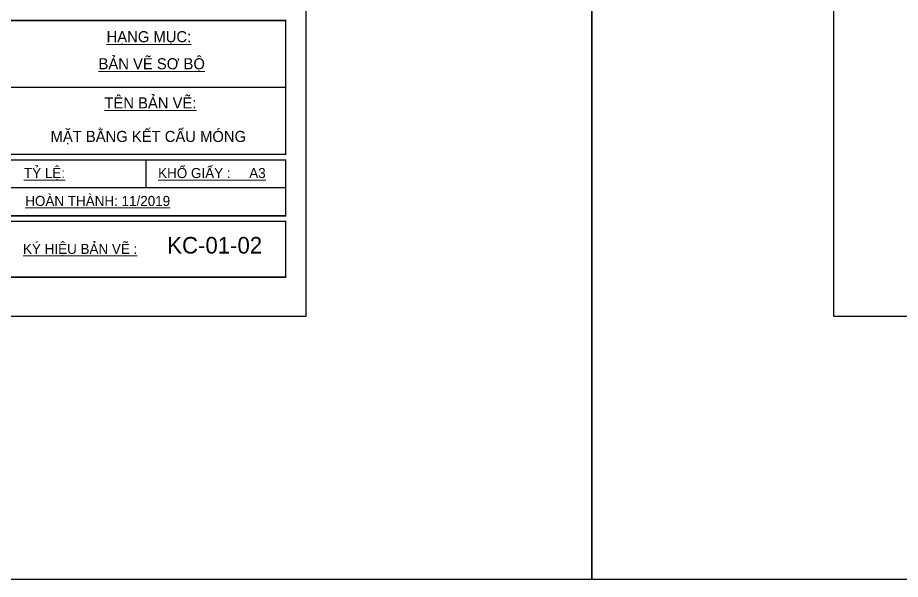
# Model space of a CAD drawing. Extents: x -1855204 to -1466800, y -1308584 to -996495.
# Drawn here: x -1794491 to -1785087, y -1074994 to -1069008 of the extents above; entities that cross this region are included whole.
import ezdxf
from ezdxf.enums import TextEntityAlignment as Align

# ---------------------------------------------------------------- set-up
doc = ezdxf.new("R2010")
doc.units = 0
doc.header["$LTSCALE"] = 150
doc.layers.get('Defpoints').update_dxf_attribs({"lineweight": 18})
for name, color, linetype, lineweight in [('05.Text', 253, 'Continuous', 18), ('11.Khung bo', 32, 'Continuous', 50), ('12.Khung', 36, 'Continuous', 25), ('KCVN-THAY', 7, 'Continuous', 25)]:
    doc.layers.add(name, color=color, linetype=linetype, lineweight=lineweight)
doc.styles.add('VnAvantH', font='')
doc.styles.get('VnAvantH').set_extended_font_data('.VnAvantH')

# ---------------------------------------------------------------- blocks, each defined once
blk = doc.blocks.new('*U4')
at = {"layer": 'KCVN-THAY', "color": 140}
blk.add_lwpolyline([(214871.76, 86966.68), (215381.8, 86966.68), (215381.8, 86579.68), (214871.76, 86579.68)], close=True, dxfattribs=at)
blk = doc.blocks.new('100')
at = {"layer": '11.Khung bo', "const_width": 26.7}
for points in [[(1896213, -943040), (1901213, -943040), (1901213, -940640), (1896213, -940640)], [(1896213, -944140), (1901213, -944140), (1901213, -943140), (1896213, -943140)], [(1896213, -945240), (1901213, -945240), (1901213, -944240), (1896213, -944240)]]:
    blk.add_lwpolyline(points, close=True, dxfattribs=at)
at = {"layer": '12.Khung'}
for p, q in [((1901213, -941840), (1896213, -941840)), ((1898713, -943640), (1898713, -943140)), ((1901213, -943640), (1896213, -943640))]:
    blk.add_line(p, q, dxfattribs=at)
at = {"layer": '12.Khung', "color": 1}
blk.add_lwpolyline([(1901579, -945940), (1901579, -916240), (1859580, -916240), (1859580, -945940)], close=True, dxfattribs=at)
at = {"layer": '05.Text', "style": 'VnAvantH'}
for s, height, p in [('%%Uh¹ng môc:', 198, (1898005, -941030)), ('%%Ub¶n vÏ s¬ bé', 198, (1897861, -941515)), ('%%Utªn b¶n vÏ:', 198, (1897966, -942216)), ('%%Utû lÖ:', 180, (1896525, -943464)), ('%%UKHæ GIÊY :     A3', 180, (1898928, -943464)), ('%%Uhoµn thµnh: 11/2019', 180, (1896548, -943964)), ('%%Uký hiÖu b¶n vÏ :', 180, (1896508, -944823))]:
    blk.add_text(s, height=height, dxfattribs=at).set_placement(p)

msp = doc.modelspace()

# ---------------------------------------------------------------- block references
at = {"layer": '05.Text', "xscale": 0.5948727274080738, "yscale": 0.5948727274080738, "zscale": 0.5948727274080738}
for p in [(-2922615.1, -509476.3), (-2892012.5, -509476.3)]:
    msp.add_blockref('100', p, dxfattribs=at)
at = {"layer": 'Defpoints', "xscale": 60, "yscale": 60, "zscale": 60}
for p in [(-14711282.3, -6269774.9), (-14680679.8, -6269774.9)]:
    msp.add_blockref('*U4', p, dxfattribs=at)

# ---------------------------------------------------------------- texts
at = {"layer": '05.Text', "color": 1, "style": 'VnAvantH'}
for s, height, p in [('mÆt b»ng kÕt cÊu mãng', 117.784, (-1792057.9, -1070332.6)), ('KC-01-02', 176.68, (-1791886.6, -1071521.7))]:
    msp.add_text(s, height=height, dxfattribs=at).set_placement(p, align=Align.RIGHT)

doc.saveas('drawing.dxf')
